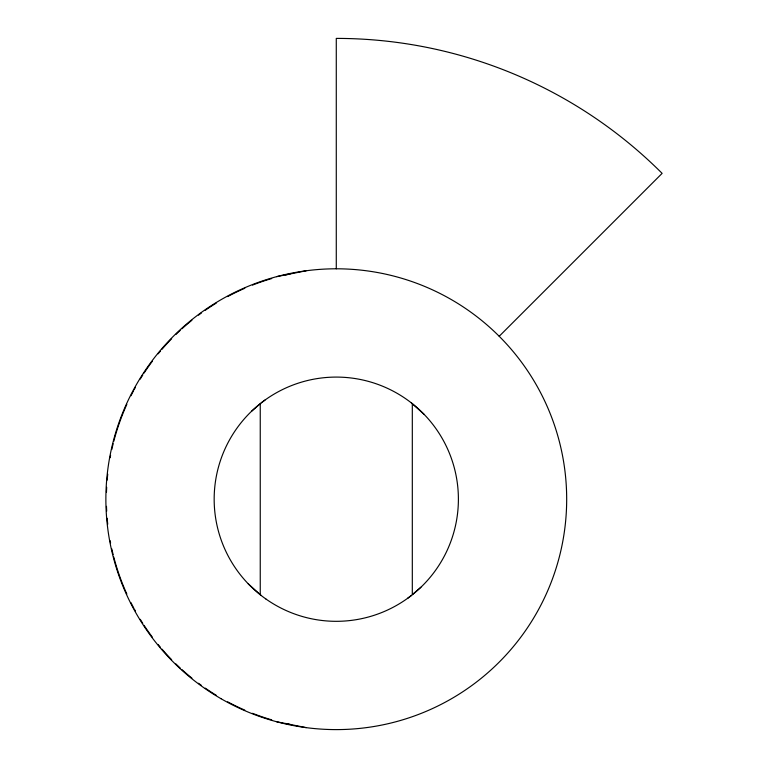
<?xml version="1.0" encoding="UTF-8"?>
<svg xmlns="http://www.w3.org/2000/svg" width="768" height="768" viewBox="0 0 768 768"><rect width="100%" height="100%" fill="white"/><g stroke="black" fill="none" stroke-linecap="round" stroke-linejoin="round"><path stroke-width="1.15" d="M499.2 336.278L662.122 173.366A460.8 460.8 0 0 0 336.278 38.4L336.278 268.8M251.635 411.187L260.246 403.718L260.246 594.643M420.931 587.213L412.31 594.643L412.31 403.757M261.206 402.893L265.027 400.032M407.539 598.368L411.36 595.507M276.653 276.653L306.211 270.768M276.653 721.747L306.211 727.632M411.36 402.893L424.301 414.557M248.266 583.843L261.206 595.507M290.198 724.445A229.91 229.91 0 0 1 285.552 723.446M271.69 719.846A229.91 229.91 0 0 1 252.518 713.309M244.8 710.122A229.91 229.91 0 0 1 227.645 701.827M216.259 695.29A229.91 229.91 0 0 1 205.286 688.138M201.389 685.382A229.91 229.91 0 0 1 198.509 683.251M191.914 678.134A229.91 229.91 0 0 1 181.958 669.619M180.192 668.006A229.91 229.91 0 0 1 175.872 663.898M171.648 659.683A229.91 229.91 0 0 1 162 649.142M160.445 647.328A229.91 229.91 0 0 1 158.16 644.573M152.285 637.056A229.91 229.91 0 0 1 144.077 625.354M142.771 623.347A229.91 229.91 0 0 1 140.237 619.306M135.427 611.069A229.91 229.91 0 0 1 134.275 608.986M133.709 607.939A229.91 229.91 0 0 1 130.963 602.65M126.845 594.038A229.91 229.91 0 0 1 113.75 556.992M113.165 554.688A229.91 229.91 0 0 1 111.802 548.89M110.592 543.043A229.91 229.91 0 0 1 110.15 540.701M107.731 524.189A229.91 229.91 0 0 1 107.165 518.256M106.685 511.114A229.91 229.91 0 0 1 106.483 506.342M106.483 492.058A229.91 229.91 0 0 1 106.685 487.286M107.165 480.144A229.91 229.91 0 0 1 107.731 474.211M110.15 457.699A229.91 229.91 0 0 1 110.592 455.357M111.802 449.51A229.91 229.91 0 0 1 113.165 443.712M113.75 441.408A229.91 229.91 0 0 1 126.845 404.362M130.963 395.75A229.91 229.91 0 0 1 133.709 390.461M134.275 389.414A229.91 229.91 0 0 1 135.427 387.331M140.237 379.094A229.91 229.91 0 0 1 142.771 375.053M144.077 373.046A229.91 229.91 0 0 1 152.285 361.344M158.16 353.827A229.91 229.91 0 0 1 160.445 351.072M162 349.258A229.91 229.91 0 0 1 171.648 338.717M175.872 334.502A229.91 229.91 0 0 1 180.192 330.394M181.958 328.781A229.91 229.91 0 0 1 191.914 320.266M198.509 315.149A229.91 229.91 0 0 1 201.389 313.018M205.286 310.262A229.91 229.91 0 0 1 216.259 303.11M227.645 296.573A229.91 229.91 0 0 1 244.8 288.278M252.518 285.091A229.91 229.91 0 0 1 271.69 278.554M285.552 274.954A229.91 229.91 0 0 1 290.198 273.955M221.078 698.736A230.4 230.4 0 0 0 566.678 499.2A230.4 230.4 0 0 0 221.078 299.664A230.4 230.4 0 0 0 221.078 698.736M265.872 598.973A122.112 122.112 0 0 0 457.891 510.288A122.112 122.112 0 0 0 285.082 388.339A122.112 122.112 0 0 0 265.872 598.973"/></g></svg>
